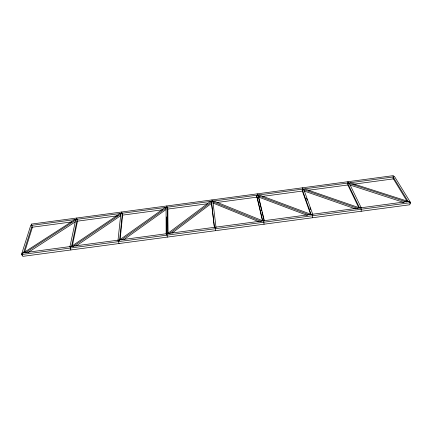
<?xml version="1.0" encoding="UTF-8"?>
<svg xmlns="http://www.w3.org/2000/svg" width="432" height="432" viewBox="0 0 432 432"><rect width="100%" height="100%" fill="white"/><g stroke="black" fill="none" stroke-linecap="round" stroke-linejoin="round"><path stroke-width="0.65" d="M361.163 211.253L361.255 209.25L360.563 207.83M120.107 239.711L122.731 214.115M119.567 240.408L122.418 212.895M118.687 240.095L118.525 241.623L119.043 243.535M121.516 213.343L121.657 212.009M410.054 202.738L409.838 204.763L22.783 256.37L22.021 254.491L22.518 252.925L409.196 201.339L410.054 202.738L22.021 254.491M117.958 240.635L120.847 213.754M410.26 203.607L410.4 202.279L394.47 176.472M72.274 246.154L77.582 220.79M71.582 246.208L77.333 218.932M69.844 247.072L75.692 219.78M70.562 246.515L70.232 248.06L70.87 249.961M76.34 219.391L76.626 218.041M24.489 252.634L32.578 226.789M23.609 252.634L32.119 225.601M169.684 233.404L212.625 201.123M172.082 233.064L211.729 203.175M166.93 234.068L210.411 201.469M123.93 239.603L165.964 209.585M121.414 239.906L167.357 207.182M118.708 240.516L165.197 207.49M75.859 246.127L120.814 215.59M73.224 246.391L122.164 213.235M70.573 246.953L120.058 213.505M27.859 252.634L75.179 221.945M21.951 253.741L74.99 219.515M25.11 252.855L77.047 219.272M31.822 225.023L30.823 225.158L21.6 254.135L22.102 255.371M31.93 227.259L71.631 221.945M76.923 221.238L118.017 215.735M122.656 215.114L162.491 209.785M167.135 209.164L207.7 203.731M217.015 202.484L256.975 197.138M258.309 196.96L259.643 196.781M262.31 196.425L302.341 191.068M308.351 190.264L347.776 184.988M353.057 184.28L393.952 178.805M409.315 202.424L410.4 202.279M350.503 182.925L409.963 201.982M347.792 183.028L406.652 201.965M349.672 184.923L403.963 202.468M305.062 189.043L360.045 208.035M302.303 189.119L357.95 208.413M303.604 190.82L355.369 208.845M259.081 194.929L311.472 214.483M257.526 195.437L309.307 214.828M258.26 196.927L307.438 215.422M213.797 201.026L263.007 220.914M212.177 201.523L261.398 221.492M212.976 203.018L259.016 221.773M392.953 176.677L408.073 201.344M392.85 177.957L406.879 200.95M349.234 183.163L361.417 208.175M347.895 181.715L348.5 182.957M347.431 182.768L359.51 207.797M347.679 184.642L358.879 207.922M303.723 189.286L312.865 214.623M306.493 198.164L307.179 200.065M309.917 207.679L310.603 209.585M302.503 187.796L302.951 189.054M312.023 214.304L312.541 215.746L312.568 217.733M302.206 189.486L311.024 214.202M302.238 190.755L310.597 214.24M258.115 194.729L264.416 221.087M258.525 197.267L261.749 210.789M262.057 212.08L263.898 219.802M257.18 193.865L257.483 195.145M263.563 220.768L264.06 224.203M256.754 195.572L262.651 220.655M256.711 196.182L262.451 220.66M167.297 237.103L166.892 233.663M215.638 230.656L215.185 227.221M212.809 200.794L216.049 227.524M211.934 199.924L212.085 201.22M211.556 202.905L214.461 227.68M211.378 201.663L214.434 227.734M167.827 208.742L168.01 233.258M167.578 206.847L167.767 233.977M166.757 205.972L166.763 207.29M166.347 216.902L166.417 234.133M166.072 207.711L166.158 234.193M31.671 224.057L31.239 225.428L394.119 176.85L393.363 175.63L31.671 224.057"/></g></svg>
